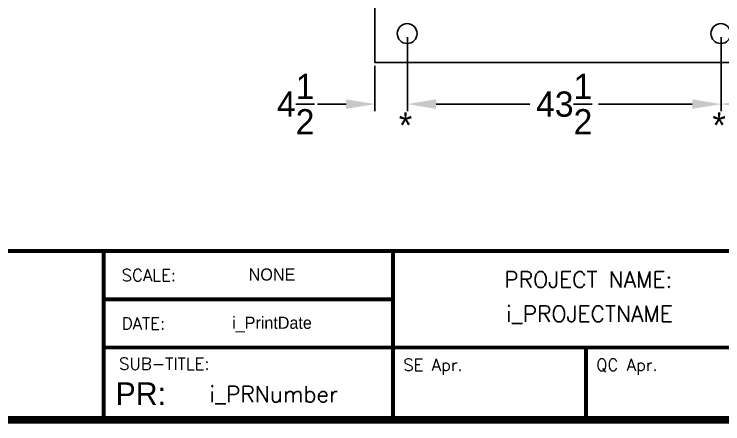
# Model space of a CAD drawing. Header units: inches. Extents: x 2625 to 3066, y 1222 to 1501.
# Drawn here: x 2860.7 to 2959.1, y 1228.3 to 1285.1 of the extents above; entities that cross this region are included whole.
import ezdxf
from ezdxf.enums import TextEntityAlignment as Align

# ---------------------------------------------------------------- set-up
doc = ezdxf.new("R2010")
doc.units = ezdxf.units.IN
doc.header["$MEASUREMENT"] = 0
doc.header["$PDSIZE"] = -1
doc.styles.add('SIMPLEX', font='SIMPLEX')
doc.dimstyles.new('General Dimension', dxfattribs={"dimtxt": 3.5, "dimasz": 4, "dimexe": 1, "dimexo": 0.5, "dimgap": 0.09, "dimtad": 0, "dimtih": 1, "dimtoh": 1, "dimdec": 3, "dimzin": 0, "dimdsep": 46, "dimlunit": 5, "dimtxsty": 'Standard', "dimcen": 0.09, "dimadec": 0, "dimazin": 0, "dimtfac": 1, "dimtdec": 3, "dimtofl": 0, "dimtmove": 0, "dimatfit": 3, "dimfxl": 1, "dimtolj": 1, "dimtzin": 0, "dimarcsym": 0})

# ---------------------------------------------------------------- blocks, each defined once
blk = doc.blocks.new('*D43')
at = {"color": 0, "linetype": 'Continuous', "lineweight": -2}
for p, q in [((2915.285, 1281.891), (2915.285, 1271.605)), ((2910.785, 1277.891), (2910.785, 1271.605)), ((2906.785, 1272.605), (2902.785, 1272.605)), ((2919.285, 1272.605), (2923.285, 1272.605))]:
    blk.add_line(p, q, dxfattribs=at)
at = {"color": 0, "linetype": 'Continuous'}
for points in [[(2906.785, 1273.272), (2906.785, 1271.938), (2910.785, 1272.605)], [(2919.285, 1273.272), (2919.285, 1271.938), (2915.285, 1272.605)]]:
    blk.add_solid(points, dxfattribs=at)
at = {"layer": 'Defpoints', "color": 0, "linetype": 'Continuous'}
for p in [(2915.285, 1282.391), (2910.785, 1278.391), (2910.785, 1272.605)]:
    blk.add_point(p, dxfattribs=at)
at = {"color": 0, "linetype": 'Continuous', "insert": (2899.778, 1272.605), "char_height": 3.5, "attachment_point": 5}
blk.add_mtext('\\A1;4{\\H1x;\\S1/2;}', dxfattribs=at)
blk = doc.blocks.new('*D44')
at = {"color": 0, "linetype": 'Continuous', "lineweight": -2}
for p, q in [((2915.285, 1281.891), (2915.285, 1271.605)), ((2958.824, 1281.891), (2958.824, 1271.605)), ((2919.285, 1272.605), (2932.298, 1272.605)), ((2954.824, 1272.605), (2941.811, 1272.605))]:
    blk.add_line(p, q, dxfattribs=at)
at = {"color": 0, "linetype": 'Continuous'}
for points in [[(2919.285, 1273.272), (2919.285, 1271.938), (2915.285, 1272.605)], [(2954.824, 1273.272), (2954.824, 1271.938), (2958.824, 1272.605)]]:
    blk.add_solid(points, dxfattribs=at)
at = {"layer": 'Defpoints', "color": 0, "linetype": 'Continuous'}
for p in [(2915.285, 1282.391), (2958.824, 1282.391), (2958.824, 1272.605)]:
    blk.add_point(p, dxfattribs=at)
at = {"color": 0, "linetype": 'Continuous', "insert": (2937.054, 1272.605), "char_height": 3.5, "attachment_point": 5}
blk.add_mtext('\\A1;43{\\H1x;\\S1/2;}', dxfattribs=at)
blk = doc.blocks.new('*D45')
at = {"color": 0, "linetype": 'Continuous', "lineweight": -2}
for p, q in [((2958.824, 1281.891), (2958.824, 1271.605)), ((3002.363, 1281.891), (3002.363, 1271.605)), ((2962.824, 1272.605), (2975.837, 1272.605)), ((2998.363, 1272.605), (2985.35, 1272.605))]:
    blk.add_line(p, q, dxfattribs=at)
at = {"color": 0, "linetype": 'Continuous'}
for points in [[(2962.824, 1273.272), (2962.824, 1271.938), (2958.824, 1272.605)], [(2998.363, 1273.272), (2998.363, 1271.938), (3002.363, 1272.605)]]:
    blk.add_solid(points, dxfattribs=at)
at = {"layer": 'Defpoints', "color": 0, "linetype": 'Continuous'}
for p in [(2958.824, 1282.391), (3002.363, 1282.391), (3002.363, 1272.605)]:
    blk.add_point(p, dxfattribs=at)
at = {"color": 0, "linetype": 'Continuous', "insert": (2980.593, 1272.605), "char_height": 3.5, "attachment_point": 5}
blk.add_mtext('\\A1;43{\\H1x;\\S1/2;}', dxfattribs=at)

msp = doc.modelspace()

# ---------------------------------------------------------------- linework, layer by layer
at = {"color": 7, "linetype": 'Continuous'}
for p, q in [((2910.758, 1286.3906), (2910.758, 1278.3906)), ((2910.758, 1286.3906), (2910.758, 1278.3906)), ((2910.7849, 1278.3906), (3006.8361, 1278.3906)), ((2910.7849, 1278.3906), (3006.8361, 1278.3906))]:
    msp.add_line(p, q, dxfattribs=at)
at = {"color": 7, "linetype": 'Continuous', "lineweight": 20}
for p, q in [((2873.1191, 1252.2228), (3007.0223, 1252.2228)), ((2873.1191, 1228.7897), (2873.1191, 1252.2228)), ((2913.2901, 1252.2228), (2913.2901, 1228.7897)), ((2913.2901, 1245.5276), (2873.1191, 1245.5276)), ((3007.0223, 1238.8325), (2873.1191, 1238.8325)), ((2940.0707, 1238.8325), (2940.0707, 1228.7897))]:
    msp.add_line(p, q, dxfattribs=at)
for points, const_width in [([(2632.0935, 1228.7897), (3060.5835, 1228.7897), (3060.5835, 1496.596), (2632.0935, 1496.596), (2632.0935, 1228.7897)], 1.0712), ([(3060.5835, 1252.2228), (2739.216, 1252.2228), (2739.216, 1228.7897)], 0.5356), ([(2873.1191, 1252.2228), (2873.1191, 1228.7897)], 0.5356), ([(2913.2901, 1252.2228), (2913.2901, 1228.7897)], 0.5356), ([(2913.2901, 1245.5276), (2873.1191, 1245.5276)], 0.5356), ([(3007.0223, 1238.8325), (2873.1191, 1238.8325)], 0.5356), ([(2940.0707, 1238.8325), (2940.0707, 1228.7897)], 0.5356)]:
    msp.add_lwpolyline(points, dxfattribs=dict(at, const_width=const_width))
at = {"color": 7, "linetype": 'Continuous'}
for centre in [(2915.258, 1282.3906), (2958.7971, 1282.3906)]:
    msp.add_circle(centre, 1.375, dxfattribs=at)

# ---------------------------------------------------------------- texts
for p in [(2914.0875, 1267.885), (2957.6265, 1267.885)]:
    msp.add_text('*', height=3.5821, dxfattribs=at).set_placement(p)
at = {"color": 7, "linetype": 'Continuous', "lineweight": 20, "style": 'SIMPLEX'}
for s, p in [('SCALE:', (2875.6298, 1248.0383)), ('DATE:', (2875.6298, 1241.3431)), ('SUB-TITLE:', (2875.2671, 1235.7525)), ('SE Apr.', (2914.7132, 1235.5969)), ('QC Apr.', (2941.4939, 1235.5969))]:
    msp.add_text(s, height=1.67379, dxfattribs=at).set_placement(p)
at = {"color": 7, "linetype": 'Continuous', "lineweight": 20}
for s, height, p in [('NONE', 1.67379, (2896.4901, 1248.1267)), ('i_PrintDate', 1.673789, (2896.4901, 1241.4316))]:
    msp.add_text(s, height=height, dxfattribs=at).set_placement(p, align=Align.CENTER)
at = {"color": 7, "linetype": 'Continuous', "lineweight": 20, "style": 'SIMPLEX'}
for s, height, p in [('PROJECT NAME:', 2.222792, (2940.4069, 1247.1458)), ('i_PROJECTNAME', 2.222792, (2940.5759, 1242.3881)), ('i_PRNumber', 2.22279, (2896.7248, 1231.2558))]:
    msp.add_text(s, height=height, dxfattribs=at).set_placement(p, align=Align.CENTER)
at = {"color": 7, "linetype": 'Continuous', "lineweight": 20}
msp.add_text('PR:', height=3.13835, dxfattribs=at).set_placement((2881.7743, 1230.869), align=Align.RIGHT)

# ---------------------------------------------------------------- dimensions: what is measured, and where the dimension line sits
at = {"color": 7, "linetype": 'Continuous'}
for base, p1, p2, picture, middle in [((2910.7849, 1272.605), (2915.2849, 1282.3906), (2910.7849, 1278.3906), '*D43', (2899.7783, 1272.605)), ((2958.8239, 1272.605), (2915.2849, 1282.3906), (2958.8239, 1282.3906), '*D44', (2937.0544, 1272.605)), ((3002.363, 1272.605), (2958.8239, 1282.3906), (3002.363, 1282.3906), '*D45', (2980.5935, 1272.605))]:
    dim = msp.add_linear_dim(base=base, p1=p1, p2=p2, dimstyle='General Dimension', dxfattribs=at)
    dim.commit()
    dim.dimension.update_dxf_attribs({"geometry": picture, "text_midpoint": middle})

doc.saveas('drawing.dxf')
